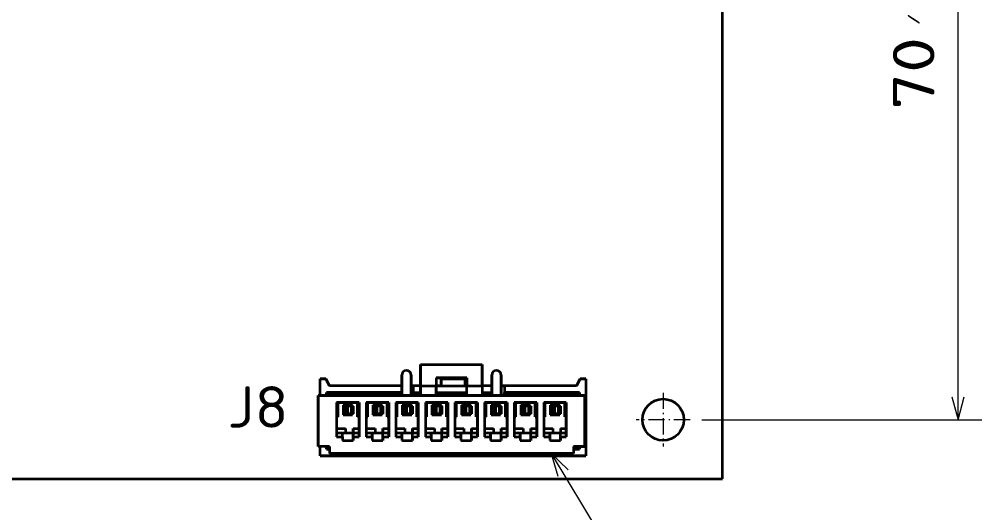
# Model space of a CAD drawing. Extents: x 23 to 417, y 3 to 294.
# Drawn here: x 220.9 to 302.2, y 105.3 to 147 of the extents above; entities that cross this region are included whole.
import ezdxf
from ezdxf.enums import TextEntityAlignment as Align

# ---------------------------------------------------------------- set-up
doc = ezdxf.new("R2010")
doc.units = 0
doc.linetypes.add('DASHDOT', pattern=[18.5, 12, -3, 0.5, -3])
doc.layers.get('0').update_dxf_attribs({"lineweight": 13})
doc.styles.get("Standard").update_dxf_attribs({"font": 'isocp.shx'})
doc.dimstyles.get("Standard").update_dxf_attribs({"dimtxt": 2.5, "dimasz": 2.5, "dimexe": 1.25, "dimexo": 0.625, "dimtad": 1, "dimtxsty": 'Standard', "dimcen": 2.5, "dimadec": 0, "dimazin": 0, "dimtfac": 1, "dimtmove": 0, "dimatfit": 0, "dimfxl": 0, "dimarcsym": 0})

# ---------------------------------------------------------------- blocks, each defined once
blk = doc.blocks.new('*D76')
at = {"color": 7, "lineweight": 13, "transparency": 16777216}
for p, q in [((278.52, 183.2), (302.153, 183.2)), ((300.153, 113.2), (300.153, 183.2)), ((278.52, 113.2), (302.153, 113.2))]:
    blk.add_line(p, q, dxfattribs=at)
for points in [[(300.67, 181.268), (300.153, 183.2), (299.635, 181.268)], [(299.635, 115.132), (300.153, 113.2), (300.67, 115.132)]]:
    blk.add_lwpolyline(points, dxfattribs=at)
for s, height, width, p, p2 in [(']', 3.5, 1.552525, (298.153, 158.018), (298.153, 159.376)), ('70', 3.5, 1.402228, (298.153, 150.879), (298.153, 157.018)), ('[', 3.5, 1.552525, (298.153, 148.521), (298.153, 149.879)), ('/', 1, 1.818182, (296.903, 146.521), (296.903, 147.521)), ('70', 3.5, 1.402228, (298.153, 139.382), (298.153, 145.521))]:
    blk.add_text(s, height=height, rotation=90, dxfattribs=dict(at, width=width)).set_placement(p, p2, align=Align.FIT)
blk = doc.blocks.new('BLOCK76')
at = {"color": 7, "linetype": 'DASHDOT', "lineweight": 13, "ltscale": 0.11375}
for p, q in [((77.5, 7.128), (77.5, 2.578)), ((79.775, 4.853), (75.225, 4.853))]:
    blk.add_line(p, q, dxfattribs=at)
blk = doc.blocks.new('BLOCK83')
at = {"color": 7, "lineweight": 13}
blk.add_line((68.041, 2.003), (81.558, -20.46), dxfattribs=at)
blk.add_lwpolyline([(69.48, 0.615), (68.041, 2.003), (68.593, 0.081)], dxfattribs=at)
blk.add_circle((83.216, -23.216), 3.216, dxfattribs=at)
blk.add_text('4', height=3.5, dxfattribs=at).set_placement((81.856, -24.966), (84.576, -24.966), align=Align.FIT)
blk = doc.blocks.new('BLOCK86')
at = {"color": 7, "lineweight": 35}
for p, q in [((82.5, -0.147), (82.5, 79.853)), ((48.52, 1.803), (70.98, 1.803)), ((70.98, 1.803), (48.52, 1.803)), ((69.92, 2.003), (49.32, 2.003)), ((49.32, 2.003), (69.92, 2.003)), ((-57.5, -0.147), (82.5, -0.147))]:
    blk.add_line(p, q, dxfattribs=at)
at = {"color": 7, "lineweight": 35, "ltscale": 0.00025}
for p, q in [((55.815, 9.003), (55.825, 9.003)), ((55.825, 9.003), (55.815, 9.003)), ((63.425, 9.003), (63.415, 9.003)), ((63.425, 9.003), (63.415, 9.003))]:
    blk.add_line(p, q, dxfattribs=at)
at = {"color": 7, "lineweight": 35, "ltscale": 0.045}
for p, q in [((57.02, 7.703), (57.02, 9.503)), ((57.02, 9.503), (57.02, 7.703)), ((62.22, 7.703), (62.22, 9.503)), ((62.22, 9.503), (62.22, 7.703))]:
    blk.add_line(p, q, dxfattribs=at)
at = {"color": 7, "lineweight": 35, "ltscale": 0.13}
blk.add_line((57.02, 9.503), (62.22, 9.503), dxfattribs=at)
blk.add_line((57.02, 9.503), (62.22, 9.503), dxfattribs=at)
at = {"color": 7, "lineweight": 35, "ltscale": 0.035}
blk.add_line((48.52, 6.903), (48.52, 8.303), dxfattribs=at)
blk.add_line((48.52, 6.903), (48.52, 8.303), dxfattribs=at)
at = {"color": 7, "lineweight": 35, "ltscale": 0.0125}
for p, q in [((48.52, 8.303), (49.02, 8.303)), ((49.02, 8.303), (48.52, 8.303)), ((70.48, 8.303), (70.98, 8.303)), ((70.98, 8.303), (70.48, 8.303)), ((51.32, 4.103), (51.82, 4.103)), ((51.32, 4.103), (51.82, 4.103)), ((53.82, 4.103), (54.32, 4.103)), ((53.82, 4.103), (54.32, 4.103)), ((56.32, 4.103), (56.82, 4.103)), ((56.32, 4.103), (56.82, 4.103)), ((58.82, 4.103), (59.32, 4.103)), ((58.82, 4.103), (59.32, 4.103)), ((61.32, 4.103), (61.82, 4.103)), ((61.32, 4.103), (61.82, 4.103)), ((63.82, 4.103), (64.32, 4.103)), ((63.82, 4.103), (64.32, 4.103)), ((66.32, 4.103), (66.82, 4.103)), ((66.32, 4.103), (66.82, 4.103)), ((68.82, 4.103), (69.32, 4.103)), ((68.82, 4.103), (69.32, 4.103)), ((49.92, 3.753), (50.42, 3.753)), ((49.92, 3.753), (50.42, 3.753)), ((49.92, 3.403), (50.42, 3.403)), ((49.92, 3.403), (50.42, 3.403)), ((51.32, 3.753), (51.82, 3.753)), ((51.32, 3.753), (51.82, 3.753)), ((51.32, 3.403), (51.82, 3.403)), ((51.32, 3.403), (51.82, 3.403)), ((52.42, 3.753), (52.92, 3.753)), ((52.42, 3.753), (52.92, 3.753)), ((52.42, 3.403), (52.92, 3.403)), ((52.42, 3.403), (52.92, 3.403)), ((53.82, 3.753), (54.32, 3.753)), ((53.82, 3.753), (54.32, 3.753)), ((53.82, 3.403), (54.32, 3.403)), ((53.82, 3.403), (54.32, 3.403)), ((54.92, 3.753), (55.42, 3.753)), ((54.92, 3.753), (55.42, 3.753)), ((54.92, 3.403), (55.42, 3.403)), ((54.92, 3.403), (55.42, 3.403)), ((56.32, 3.753), (56.82, 3.753)), ((56.32, 3.753), (56.82, 3.753)), ((56.32, 3.403), (56.82, 3.403)), ((56.32, 3.403), (56.82, 3.403)), ((57.42, 3.753), (57.92, 3.753)), ((57.42, 3.753), (57.92, 3.753)), ((57.42, 3.403), (57.92, 3.403)), ((57.42, 3.403), (57.92, 3.403)), ((58.82, 3.753), (59.32, 3.753)), ((58.82, 3.753), (59.32, 3.753)), ((58.82, 3.403), (59.32, 3.403)), ((58.82, 3.403), (59.32, 3.403)), ((59.92, 3.753), (60.42, 3.753)), ((59.92, 3.753), (60.42, 3.753)), ((59.92, 3.403), (60.42, 3.403)), ((59.92, 3.403), (60.42, 3.403)), ((61.32, 3.753), (61.82, 3.753)), ((61.32, 3.753), (61.82, 3.753)), ((61.32, 3.403), (61.82, 3.403)), ((61.32, 3.403), (61.82, 3.403)), ((62.42, 3.753), (62.92, 3.753)), ((62.42, 3.753), (62.92, 3.753)), ((62.42, 3.403), (62.92, 3.403)), ((62.42, 3.403), (62.92, 3.403)), ((63.82, 3.753), (64.32, 3.753)), ((63.82, 3.753), (64.32, 3.753)), ((63.82, 3.403), (64.32, 3.403)), ((63.82, 3.403), (64.32, 3.403)), ((64.92, 3.753), (65.42, 3.753)), ((64.92, 3.753), (65.42, 3.753)), ((64.92, 3.403), (65.42, 3.403)), ((64.92, 3.403), (65.42, 3.403)), ((66.32, 3.753), (66.82, 3.753)), ((66.32, 3.753), (66.82, 3.753)), ((66.32, 3.403), (66.82, 3.403)), ((66.32, 3.403), (66.82, 3.403)), ((67.42, 3.753), (67.92, 3.753)), ((67.42, 3.753), (67.92, 3.753)), ((67.42, 3.403), (67.92, 3.403)), ((67.42, 3.403), (67.92, 3.403)), ((68.82, 3.753), (69.32, 3.753)), ((68.82, 3.753), (69.32, 3.753)), ((68.82, 3.403), (69.32, 3.403)), ((68.82, 3.403), (69.32, 3.403))]:
    blk.add_line(p, q, dxfattribs=at)
at = {"color": 7, "lineweight": 35, "ltscale": 0.016771}
for p, q in [((49.02, 8.303), (49.32, 7.703)), ((49.32, 7.703), (49.02, 8.303)), ((70.18, 7.703), (70.48, 8.303)), ((70.48, 8.303), (70.18, 7.703))]:
    blk.add_line(p, q, dxfattribs=at)
at = {"color": 7, "lineweight": 35, "ltscale": 0.042625}
for p, q in [((55.42, 6.903), (55.42, 8.608)), ((55.42, 8.608), (55.42, 6.903)), ((56.22, 8.608), (56.22, 6.903)), ((56.22, 6.903), (56.22, 8.608)), ((63.02, 6.903), (63.02, 8.608)), ((63.02, 8.608), (63.02, 6.903)), ((63.82, 8.608), (63.82, 6.903)), ((63.82, 6.903), (63.82, 8.608))]:
    blk.add_line(p, q, dxfattribs=at)
at = {"color": 7, "lineweight": 35, "ltscale": 0.0175}
for p, q in [((58.32, 8.403), (58.32, 7.703)), ((58.32, 8.403), (58.32, 7.703)), ((60.92, 8.403), (60.92, 7.703)), ((60.92, 8.403), (60.92, 7.703))]:
    blk.add_line(p, q, dxfattribs=at)
at = {"color": 7, "lineweight": 35, "ltscale": 0.065}
for p, q in [((60.92, 8.403), (58.32, 8.403)), ((58.32, 8.403), (60.92, 8.403)), ((58.32, 7.153), (60.92, 7.153)), ((58.32, 7.153), (60.92, 7.153)), ((58.32, 6.903), (60.92, 6.903)), ((58.32, 6.903), (60.92, 6.903))]:
    blk.add_line(p, q, dxfattribs=at)
at = {"color": 7, "lineweight": 35, "ltscale": 0.015}
for p, q in [((58.75, 7.703), (58.75, 8.303)), ((58.75, 8.303), (58.75, 7.703)), ((60.75, 8.303), (60.75, 7.703)), ((60.75, 8.303), (60.75, 7.703)), ((49.32, 2.603), (49.32, 2.003)), ((49.32, 2.603), (49.32, 2.003)), ((69.92, 2.603), (69.92, 2.003)), ((69.92, 2.603), (69.92, 2.003))]:
    blk.add_line(p, q, dxfattribs=at)
at = {"color": 7, "lineweight": 35, "ltscale": 0.05}
for p, q in [((58.75, 8.303), (60.75, 8.303)), ((58.75, 8.303), (60.75, 8.303)), ((58.75, 7.703), (60.75, 7.703)), ((58.75, 7.703), (60.75, 7.703))]:
    blk.add_line(p, q, dxfattribs=at)
at = {"color": 7, "lineweight": 35, "ltscale": 0.1625}
blk.add_line((70.98, 8.303), (70.98, 1.803), dxfattribs=at)
blk.add_line((70.98, 8.303), (70.98, 1.803), dxfattribs=at)
at = {"color": 7, "lineweight": 35, "ltscale": 0.152}
for p, q in [((55.4, 7.703), (49.32, 7.703)), ((55.4, 7.703), (49.32, 7.703)), ((70.18, 7.703), (64.1, 7.703)), ((70.18, 7.703), (64.1, 7.703)), ((49.32, 6.903), (55.4, 6.903)), ((49.32, 6.903), (55.4, 6.903)), ((64.1, 6.903), (70.18, 6.903)), ((64.1, 6.903), (70.18, 6.903))]:
    blk.add_line(p, q, dxfattribs=at)
at = {"color": 7, "lineweight": 35, "ltscale": 0.01375}
for p, q in [((55.4, 7.703), (55.4, 7.153)), ((55.4, 7.703), (55.4, 7.153)), ((56.4, 7.703), (56.4, 7.153)), ((56.4, 7.703), (56.4, 7.153)), ((64.1, 7.703), (64.1, 7.153)), ((64.1, 7.703), (64.1, 7.153))]:
    blk.add_line(p, q, dxfattribs=at)
at = {"color": 7, "lineweight": 35, "ltscale": 0.000498035}
blk.add_line((55.42, 7.703), (55.4, 7.703), dxfattribs=at)
at = {"color": 7, "lineweight": 35, "ltscale": 0.000501674}
blk.add_line((55.4, 7.703), (55.42, 7.703), dxfattribs=at)
at = {"color": 7, "lineweight": 35, "ltscale": 0.0045}
for p, q in [((56.4, 7.703), (56.22, 7.703)), ((56.22, 6.903), (56.4, 6.903))]:
    blk.add_line(p, q, dxfattribs=at)
at = {"color": 7, "lineweight": 35, "ltscale": 0.004501}
blk.add_line((56.22, 7.703), (56.4, 7.703), dxfattribs=at)
at = {"color": 7, "lineweight": 35, "ltscale": 0.0155}
for p, q in [((57.02, 7.703), (56.4, 7.703)), ((57.02, 7.703), (56.4, 7.703)), ((56.4, 7.153), (57.02, 7.153)), ((56.4, 7.153), (57.02, 7.153)), ((56.4, 6.903), (57.02, 6.903)), ((56.4, 6.903), (57.02, 6.903))]:
    blk.add_line(p, q, dxfattribs=at)
at = {"color": 7, "lineweight": 35, "ltscale": 0.02}
for p, q in [((57.02, 6.903), (57.02, 7.703)), ((57.02, 7.703), (57.02, 6.903)), ((58.32, 7.703), (58.32, 6.903)), ((58.32, 6.903), (58.32, 7.703)), ((60.92, 6.903), (60.92, 7.703)), ((60.92, 6.903), (60.92, 7.703)), ((63.02, 7.703), (62.22, 7.703)), ((63.02, 7.703), (62.22, 7.703)), ((62.22, 7.703), (62.22, 6.903)), ((62.22, 7.703), (62.22, 6.903)), ((55.42, 6.903), (56.22, 6.903)), ((56.22, 6.903), (55.42, 6.903)), ((62.22, 7.153), (63.02, 7.153)), ((62.22, 7.153), (63.02, 7.153)), ((62.22, 6.903), (63.02, 6.903)), ((62.22, 6.903), (63.02, 6.903)), ((63.02, 6.903), (63.82, 6.903)), ((63.82, 6.903), (63.02, 6.903)), ((51.27, 6.073), (50.47, 6.073)), ((50.47, 6.073), (50.47, 5.273)), ((51.27, 6.073), (50.47, 6.073)), ((50.47, 6.073), (50.47, 5.273)), ((53.77, 6.073), (52.97, 6.073)), ((52.97, 6.073), (52.97, 5.273)), ((53.77, 6.073), (52.97, 6.073)), ((52.97, 6.073), (52.97, 5.273)), ((56.27, 6.073), (55.47, 6.073)), ((55.47, 6.073), (55.47, 5.273)), ((56.27, 6.073), (55.47, 6.073)), ((55.47, 6.073), (55.47, 5.273)), ((58.77, 6.073), (57.97, 6.073)), ((57.97, 6.073), (57.97, 5.273)), ((58.77, 6.073), (57.97, 6.073)), ((57.97, 6.073), (57.97, 5.273)), ((61.27, 6.073), (60.47, 6.073)), ((60.47, 6.073), (60.47, 5.273)), ((61.27, 6.073), (60.47, 6.073)), ((60.47, 6.073), (60.47, 5.273)), ((63.77, 6.073), (62.97, 6.073)), ((62.97, 6.073), (62.97, 5.273)), ((63.77, 6.073), (62.97, 6.073)), ((62.97, 6.073), (62.97, 5.273)), ((66.27, 6.073), (65.47, 6.073)), ((65.47, 6.073), (65.47, 5.273)), ((66.27, 6.073), (65.47, 6.073)), ((65.47, 6.073), (65.47, 5.273)), ((68.77, 6.073), (67.97, 6.073)), ((67.97, 6.073), (67.97, 5.273)), ((68.77, 6.073), (67.97, 6.073)), ((67.97, 6.073), (67.97, 5.273)), ((50.47, 5.273), (51.27, 5.273)), ((50.47, 5.273), (51.27, 5.273)), ((52.97, 5.273), (53.77, 5.273)), ((52.97, 5.273), (53.77, 5.273)), ((55.47, 5.273), (56.27, 5.273)), ((55.47, 5.273), (56.27, 5.273)), ((57.97, 5.273), (58.77, 5.273)), ((57.97, 5.273), (58.77, 5.273)), ((60.47, 5.273), (61.27, 5.273)), ((60.47, 5.273), (61.27, 5.273)), ((62.97, 5.273), (63.77, 5.273)), ((62.97, 5.273), (63.77, 5.273)), ((65.47, 5.273), (66.27, 5.273)), ((65.47, 5.273), (66.27, 5.273)), ((67.97, 5.273), (68.77, 5.273)), ((67.97, 5.273), (68.77, 5.273)), ((48.52, 1.803), (48.52, 2.603)), ((48.52, 1.803), (48.52, 2.603))]:
    blk.add_line(p, q, dxfattribs=at)
at = {"color": 7, "lineweight": 35, "ltscale": 0.0325}
for p, q in [((57.02, 7.703), (58.32, 7.703)), ((57.02, 7.703), (58.32, 7.703)), ((60.92, 7.703), (62.22, 7.703)), ((60.92, 7.703), (62.22, 7.703))]:
    blk.add_line(p, q, dxfattribs=at)
at = {"color": 7, "lineweight": 35, "ltscale": 0.01075}
for p, q in [((58.75, 7.703), (58.32, 7.703)), ((58.75, 7.703), (58.32, 7.703)), ((58.32, 7.703), (58.75, 7.703)), ((58.32, 7.703), (58.75, 7.703))]:
    blk.add_line(p, q, dxfattribs=at)
at = {"color": 7, "lineweight": 35, "ltscale": 0.00425}
for p, q in [((60.92, 7.703), (60.75, 7.703)), ((60.92, 7.703), (60.75, 7.703)), ((60.75, 7.703), (60.92, 7.703)), ((60.75, 7.703), (60.92, 7.703))]:
    blk.add_line(p, q, dxfattribs=at)
at = {"color": 7, "lineweight": 35, "ltscale": 0.006994}
for p, q in [((64.1, 7.703), (63.82, 7.703)), ((63.82, 6.903), (64.1, 6.903)), ((63.82, 6.903), (64.1, 6.903))]:
    blk.add_line(p, q, dxfattribs=at)
at = {"color": 7, "lineweight": 35, "ltscale": 0.007}
blk.add_line((63.82, 7.703), (64.1, 7.703), dxfattribs=at)
at = {"color": 7, "lineweight": 35, "ltscale": 0.17625}
for p, q in [((48.37, 6.903), (55.42, 6.903)), ((55.42, 6.903), (48.37, 6.903)), ((63.82, 6.903), (70.87, 6.903)), ((70.87, 6.903), (63.82, 6.903))]:
    blk.add_line(p, q, dxfattribs=at)
at = {"color": 7, "lineweight": 35, "ltscale": 0.1075}
for p, q in [((48.37, 2.603), (48.37, 6.903)), ((48.37, 6.903), (48.37, 2.603)), ((70.87, 6.903), (70.87, 2.603)), ((70.87, 6.903), (70.87, 2.603))]:
    blk.add_line(p, q, dxfattribs=at)
at = {"color": 7, "lineweight": 35, "ltscale": 0.00625}
for p, q in [((49.07, 7.153), (49.07, 6.903)), ((49.07, 6.903), (49.07, 7.153)), ((55.4, 6.903), (55.4, 7.153)), ((55.4, 6.903), (55.4, 7.153)), ((56.4, 7.153), (56.4, 6.903)), ((56.4, 6.903), (56.4, 7.153)), ((64.1, 6.903), (64.1, 7.153)), ((64.1, 6.903), (64.1, 7.153)), ((70.43, 6.903), (70.43, 7.153)), ((70.43, 7.153), (70.43, 6.903)), ((49.07, 2.603), (49.07, 2.353)), ((49.07, 2.353), (49.07, 2.603)), ((70.43, 2.353), (70.43, 2.603)), ((70.43, 2.603), (70.43, 2.353)), ((49.07, 2.353), (49.32, 2.353)), ((49.32, 2.353), (49.07, 2.353))]:
    blk.add_line(p, q, dxfattribs=at)
at = {"color": 7, "lineweight": 35, "ltscale": 0.15825}
for p, q in [((55.4, 7.153), (49.07, 7.153)), ((49.07, 7.153), (55.4, 7.153)), ((70.43, 7.153), (64.1, 7.153)), ((64.1, 7.153), (70.43, 7.153))]:
    blk.add_line(p, q, dxfattribs=at)
at = {"color": 7, "lineweight": 35, "ltscale": 0.008839}
for p, q in [((49.32, 6.903), (49.07, 7.153)), ((49.32, 6.903), (49.07, 7.153)), ((70.18, 6.903), (70.43, 7.153)), ((70.18, 6.903), (70.43, 7.153)), ((49.32, 2.603), (49.07, 2.353)), ((49.32, 2.603), (49.07, 2.353)), ((70.18, 2.603), (70.43, 2.353)), ((70.18, 2.603), (70.43, 2.353))]:
    blk.add_line(p, q, dxfattribs=at)
at = {"color": 7, "lineweight": 35, "ltscale": 0.000501566}
blk.add_line((55.4, 6.903), (55.42, 6.903), dxfattribs=at)
blk.add_line((55.4, 6.903), (55.42, 6.903), dxfattribs=at)
at = {"color": 7, "lineweight": 35, "ltscale": 0.004497}
blk.add_line((56.22, 6.903), (56.4, 6.903), dxfattribs=at)
at = {"color": 7, "lineweight": 35, "ltscale": 0.17}
for p, q in [((56.22, 6.903), (63.02, 6.903)), ((63.02, 6.903), (56.22, 6.903))]:
    blk.add_line(p, q, dxfattribs=at)
at = {"color": 7, "lineweight": 35, "ltscale": 0.0725}
for p, q in [((49.92, 6.303), (49.92, 3.403)), ((49.92, 6.303), (49.92, 3.403)), ((51.82, 3.403), (51.82, 6.303)), ((51.82, 6.303), (51.82, 3.403)), ((52.42, 6.303), (52.42, 3.403)), ((52.42, 6.303), (52.42, 3.403)), ((54.32, 3.403), (54.32, 6.303)), ((54.32, 6.303), (54.32, 3.403)), ((54.92, 6.303), (54.92, 3.403)), ((54.92, 6.303), (54.92, 3.403)), ((56.82, 3.403), (56.82, 6.303)), ((56.82, 6.303), (56.82, 3.403)), ((57.42, 6.303), (57.42, 3.403)), ((57.42, 6.303), (57.42, 3.403)), ((59.32, 3.403), (59.32, 6.303)), ((59.32, 6.303), (59.32, 3.403)), ((59.92, 6.303), (59.92, 3.403)), ((59.92, 6.303), (59.92, 3.403)), ((61.82, 3.403), (61.82, 6.303)), ((61.82, 6.303), (61.82, 3.403)), ((62.42, 6.303), (62.42, 3.403)), ((62.42, 6.303), (62.42, 3.403)), ((64.32, 3.403), (64.32, 6.303)), ((64.32, 6.303), (64.32, 3.403)), ((64.92, 6.303), (64.92, 3.403)), ((64.92, 6.303), (64.92, 3.403)), ((66.82, 3.403), (66.82, 6.303)), ((66.82, 6.303), (66.82, 3.403)), ((67.42, 6.303), (67.42, 3.403)), ((67.42, 6.303), (67.42, 3.403)), ((69.32, 3.403), (69.32, 6.303)), ((69.32, 6.303), (69.32, 3.403))]:
    blk.add_line(p, q, dxfattribs=at)
at = {"color": 7, "lineweight": 35, "ltscale": 0.0475}
for p, q in [((51.82, 6.303), (49.92, 6.303)), ((49.92, 6.303), (51.82, 6.303)), ((54.32, 6.303), (52.42, 6.303)), ((52.42, 6.303), (54.32, 6.303)), ((56.82, 6.303), (54.92, 6.303)), ((54.92, 6.303), (56.82, 6.303)), ((59.32, 6.303), (57.42, 6.303)), ((57.42, 6.303), (59.32, 6.303)), ((61.82, 6.303), (59.92, 6.303)), ((59.92, 6.303), (61.82, 6.303)), ((64.32, 6.303), (62.42, 6.303)), ((62.42, 6.303), (64.32, 6.303)), ((66.82, 6.303), (64.92, 6.303)), ((64.92, 6.303), (66.82, 6.303)), ((69.32, 6.303), (67.42, 6.303)), ((67.42, 6.303), (69.32, 6.303))]:
    blk.add_line(p, q, dxfattribs=at)
at = {"color": 7, "lineweight": 35, "ltscale": 0.03}
for p, q in [((50.045, 5.103), (50.045, 6.303)), ((50.045, 5.103), (50.045, 6.303)), ((51.695, 5.103), (51.695, 6.303)), ((51.695, 5.103), (51.695, 6.303)), ((52.545, 5.103), (52.545, 6.303)), ((52.545, 5.103), (52.545, 6.303)), ((54.195, 5.103), (54.195, 6.303)), ((54.195, 5.103), (54.195, 6.303)), ((55.045, 5.103), (55.045, 6.303)), ((55.045, 5.103), (55.045, 6.303)), ((56.695, 5.103), (56.695, 6.303)), ((56.695, 5.103), (56.695, 6.303)), ((57.545, 5.103), (57.545, 6.303)), ((57.545, 5.103), (57.545, 6.303)), ((59.195, 5.103), (59.195, 6.303)), ((59.195, 5.103), (59.195, 6.303)), ((60.045, 5.103), (60.045, 6.303)), ((60.045, 5.103), (60.045, 6.303)), ((61.695, 5.103), (61.695, 6.303)), ((61.695, 5.103), (61.695, 6.303)), ((62.545, 5.103), (62.545, 6.303)), ((62.545, 5.103), (62.545, 6.303)), ((64.195, 5.103), (64.195, 6.303)), ((64.195, 5.103), (64.195, 6.303)), ((65.045, 5.103), (65.045, 6.303)), ((65.045, 5.103), (65.045, 6.303)), ((66.695, 5.103), (66.695, 6.303)), ((66.695, 5.103), (66.695, 6.303)), ((67.545, 5.103), (67.545, 6.303)), ((67.545, 5.103), (67.545, 6.303)), ((69.195, 5.103), (69.195, 6.303)), ((69.195, 5.103), (69.195, 6.303))]:
    blk.add_line(p, q, dxfattribs=at)
at = {"color": 7, "lineweight": 35, "ltscale": 0.016}
for p, q in [((50.68, 5.983), (50.68, 5.343)), ((50.68, 5.983), (50.68, 5.343)), ((50.83, 5.343), (50.83, 5.983)), ((50.83, 5.983), (50.83, 5.343)), ((51.17, 5.343), (51.17, 5.983)), ((51.17, 5.983), (51.17, 5.343)), ((51.32, 5.343), (51.32, 5.983)), ((51.32, 5.983), (51.32, 5.343)), ((53.18, 5.343), (53.18, 5.983)), ((53.18, 5.983), (53.18, 5.343)), ((53.33, 5.343), (53.33, 5.983)), ((53.33, 5.983), (53.33, 5.343)), ((53.67, 5.343), (53.67, 5.983)), ((53.67, 5.983), (53.67, 5.343)), ((53.82, 5.343), (53.82, 5.983)), ((53.82, 5.983), (53.82, 5.343)), ((55.68, 5.983), (55.68, 5.343)), ((55.68, 5.983), (55.68, 5.343)), ((55.83, 5.343), (55.83, 5.983)), ((55.83, 5.983), (55.83, 5.343)), ((56.17, 5.343), (56.17, 5.983)), ((56.17, 5.983), (56.17, 5.343)), ((56.32, 5.343), (56.32, 5.983)), ((56.32, 5.983), (56.32, 5.343)), ((58.18, 5.983), (58.18, 5.343)), ((58.18, 5.983), (58.18, 5.343)), ((58.33, 5.343), (58.33, 5.983)), ((58.33, 5.983), (58.33, 5.343)), ((58.67, 5.343), (58.67, 5.983)), ((58.67, 5.983), (58.67, 5.343)), ((58.82, 5.343), (58.82, 5.983)), ((58.82, 5.983), (58.82, 5.343)), ((60.68, 5.983), (60.68, 5.343)), ((60.68, 5.983), (60.68, 5.343)), ((60.83, 5.343), (60.83, 5.983)), ((60.83, 5.983), (60.83, 5.343)), ((61.17, 5.343), (61.17, 5.983)), ((61.17, 5.983), (61.17, 5.343)), ((61.32, 5.343), (61.32, 5.983)), ((61.32, 5.983), (61.32, 5.343)), ((63.18, 5.983), (63.18, 5.343)), ((63.18, 5.983), (63.18, 5.343)), ((63.33, 5.343), (63.33, 5.983)), ((63.33, 5.983), (63.33, 5.343)), ((63.67, 5.343), (63.67, 5.983)), ((63.67, 5.983), (63.67, 5.343)), ((63.82, 5.343), (63.82, 5.983)), ((63.82, 5.983), (63.82, 5.343)), ((65.68, 5.983), (65.68, 5.343)), ((65.68, 5.983), (65.68, 5.343)), ((65.83, 5.343), (65.83, 5.983)), ((65.83, 5.983), (65.83, 5.343)), ((66.17, 5.343), (66.17, 5.983)), ((66.17, 5.983), (66.17, 5.343)), ((66.32, 5.343), (66.32, 5.983)), ((66.32, 5.983), (66.32, 5.343)), ((68.18, 5.983), (68.18, 5.343)), ((68.18, 5.983), (68.18, 5.343)), ((68.33, 5.343), (68.33, 5.983)), ((68.33, 5.983), (68.33, 5.343)), ((68.67, 5.343), (68.67, 5.983)), ((68.67, 5.983), (68.67, 5.343)), ((68.82, 5.343), (68.82, 5.983)), ((68.82, 5.983), (68.82, 5.343))]:
    blk.add_line(p, q, dxfattribs=at)
at = {"color": 7, "lineweight": 35, "ltscale": 0.00375}
for p, q in [((50.83, 5.983), (50.68, 5.983)), ((50.83, 5.983), (50.68, 5.983)), ((51.32, 5.983), (51.17, 5.983)), ((51.32, 5.983), (51.17, 5.983)), ((53.33, 5.983), (53.18, 5.983)), ((53.33, 5.983), (53.18, 5.983)), ((53.82, 5.983), (53.67, 5.983)), ((53.82, 5.983), (53.67, 5.983)), ((55.83, 5.983), (55.68, 5.983)), ((55.83, 5.983), (55.68, 5.983)), ((56.32, 5.983), (56.17, 5.983)), ((56.32, 5.983), (56.17, 5.983)), ((58.33, 5.983), (58.18, 5.983)), ((58.33, 5.983), (58.18, 5.983)), ((58.82, 5.983), (58.67, 5.983)), ((58.82, 5.983), (58.67, 5.983)), ((60.83, 5.983), (60.68, 5.983)), ((60.83, 5.983), (60.68, 5.983)), ((61.32, 5.983), (61.17, 5.983)), ((61.32, 5.983), (61.17, 5.983)), ((63.33, 5.983), (63.18, 5.983)), ((63.33, 5.983), (63.18, 5.983)), ((63.82, 5.983), (63.67, 5.983)), ((63.82, 5.983), (63.67, 5.983)), ((65.83, 5.983), (65.68, 5.983)), ((65.83, 5.983), (65.68, 5.983)), ((66.32, 5.983), (66.17, 5.983)), ((66.32, 5.983), (66.17, 5.983)), ((68.33, 5.983), (68.18, 5.983)), ((68.33, 5.983), (68.18, 5.983)), ((68.82, 5.983), (68.67, 5.983)), ((68.82, 5.983), (68.67, 5.983)), ((50.83, 5.343), (50.68, 5.343)), ((50.83, 5.343), (50.68, 5.343)), ((51.32, 5.343), (51.17, 5.343)), ((51.32, 5.343), (51.17, 5.343)), ((53.33, 5.343), (53.18, 5.343)), ((53.33, 5.343), (53.18, 5.343)), ((53.82, 5.343), (53.67, 5.343)), ((53.82, 5.343), (53.67, 5.343)), ((55.83, 5.343), (55.68, 5.343)), ((55.83, 5.343), (55.68, 5.343)), ((56.32, 5.343), (56.17, 5.343)), ((56.32, 5.343), (56.17, 5.343)), ((58.33, 5.343), (58.18, 5.343)), ((58.33, 5.343), (58.18, 5.343)), ((58.82, 5.343), (58.67, 5.343)), ((58.82, 5.343), (58.67, 5.343)), ((60.83, 5.343), (60.68, 5.343)), ((60.83, 5.343), (60.68, 5.343)), ((61.32, 5.343), (61.17, 5.343)), ((61.32, 5.343), (61.17, 5.343)), ((63.33, 5.343), (63.18, 5.343)), ((63.33, 5.343), (63.18, 5.343)), ((63.82, 5.343), (63.67, 5.343)), ((63.82, 5.343), (63.67, 5.343)), ((65.83, 5.343), (65.68, 5.343)), ((65.83, 5.343), (65.68, 5.343)), ((66.32, 5.343), (66.17, 5.343)), ((66.32, 5.343), (66.17, 5.343)), ((68.33, 5.343), (68.18, 5.343)), ((68.33, 5.343), (68.18, 5.343)), ((68.82, 5.343), (68.67, 5.343)), ((68.82, 5.343), (68.67, 5.343))]:
    blk.add_line(p, q, dxfattribs=at)
at = {"color": 7, "lineweight": 35, "ltscale": 0.0085}
for p, q in [((51.17, 5.983), (50.83, 5.983)), ((51.17, 5.983), (50.83, 5.983)), ((53.67, 5.983), (53.33, 5.983)), ((53.67, 5.983), (53.33, 5.983)), ((56.17, 5.983), (55.83, 5.983)), ((56.17, 5.983), (55.83, 5.983)), ((58.67, 5.983), (58.33, 5.983)), ((58.67, 5.983), (58.33, 5.983)), ((61.17, 5.983), (60.83, 5.983)), ((61.17, 5.983), (60.83, 5.983)), ((63.67, 5.983), (63.33, 5.983)), ((63.67, 5.983), (63.33, 5.983)), ((66.17, 5.983), (65.83, 5.983)), ((66.17, 5.983), (65.83, 5.983)), ((68.67, 5.983), (68.33, 5.983)), ((68.67, 5.983), (68.33, 5.983)), ((51.17, 5.343), (50.83, 5.343)), ((51.17, 5.343), (50.83, 5.343)), ((53.67, 5.343), (53.33, 5.343)), ((53.67, 5.343), (53.33, 5.343)), ((56.17, 5.343), (55.83, 5.343)), ((56.17, 5.343), (55.83, 5.343)), ((58.67, 5.343), (58.33, 5.343)), ((58.67, 5.343), (58.33, 5.343)), ((61.17, 5.343), (60.83, 5.343)), ((61.17, 5.343), (60.83, 5.343)), ((63.67, 5.343), (63.33, 5.343)), ((63.67, 5.343), (63.33, 5.343)), ((66.17, 5.343), (65.83, 5.343)), ((66.17, 5.343), (65.83, 5.343)), ((68.67, 5.343), (68.33, 5.343)), ((68.67, 5.343), (68.33, 5.343))]:
    blk.add_line(p, q, dxfattribs=at)
at = {"color": 7, "lineweight": 35, "ltscale": 0.00225}
for p, q in [((51.27, 5.983), (51.27, 6.073)), ((51.27, 5.983), (51.27, 6.073)), ((53.77, 5.983), (53.77, 6.073)), ((53.77, 5.983), (53.77, 6.073)), ((56.27, 5.983), (56.27, 6.073)), ((56.27, 5.983), (56.27, 6.073)), ((58.77, 5.983), (58.77, 6.073)), ((58.77, 5.983), (58.77, 6.073)), ((61.27, 5.983), (61.27, 6.073)), ((61.27, 5.983), (61.27, 6.073)), ((63.77, 5.983), (63.77, 6.073)), ((63.77, 5.983), (63.77, 6.073)), ((66.27, 5.983), (66.27, 6.073)), ((66.27, 5.983), (66.27, 6.073)), ((68.77, 5.983), (68.77, 6.073)), ((68.77, 5.983), (68.77, 6.073))]:
    blk.add_line(p, q, dxfattribs=at)
at = {"color": 7, "lineweight": 35, "ltscale": 0.003125}
for p, q in [((50.045, 5.103), (49.92, 5.103)), ((50.045, 5.103), (49.92, 5.103)), ((51.82, 5.103), (51.695, 5.103)), ((51.82, 5.103), (51.695, 5.103)), ((52.42, 5.103), (52.545, 5.103)), ((52.42, 5.103), (52.545, 5.103)), ((54.195, 5.103), (54.32, 5.103)), ((54.195, 5.103), (54.32, 5.103)), ((54.92, 5.103), (55.045, 5.103)), ((54.92, 5.103), (55.045, 5.103)), ((56.695, 5.103), (56.82, 5.103)), ((56.695, 5.103), (56.82, 5.103)), ((57.42, 5.103), (57.545, 5.103)), ((57.42, 5.103), (57.545, 5.103)), ((59.195, 5.103), (59.32, 5.103)), ((59.195, 5.103), (59.32, 5.103)), ((59.92, 5.103), (60.045, 5.103)), ((59.92, 5.103), (60.045, 5.103)), ((61.695, 5.103), (61.82, 5.103)), ((61.695, 5.103), (61.82, 5.103)), ((62.42, 5.103), (62.545, 5.103)), ((62.42, 5.103), (62.545, 5.103)), ((64.195, 5.103), (64.32, 5.103)), ((64.195, 5.103), (64.32, 5.103)), ((64.92, 5.103), (65.045, 5.103)), ((64.92, 5.103), (65.045, 5.103)), ((66.695, 5.103), (66.82, 5.103)), ((66.695, 5.103), (66.82, 5.103)), ((67.42, 5.103), (67.545, 5.103)), ((67.42, 5.103), (67.545, 5.103)), ((69.195, 5.103), (69.32, 5.103)), ((69.195, 5.103), (69.32, 5.103))]:
    blk.add_line(p, q, dxfattribs=at)
at = {"color": 7, "lineweight": 35, "ltscale": 0.00175}
for p, q in [((51.27, 5.273), (51.27, 5.343)), ((51.27, 5.273), (51.27, 5.343)), ((53.77, 5.273), (53.77, 5.343)), ((53.77, 5.273), (53.77, 5.343)), ((56.27, 5.273), (56.27, 5.343)), ((56.27, 5.273), (56.27, 5.343)), ((58.77, 5.273), (58.77, 5.343)), ((58.77, 5.273), (58.77, 5.343)), ((61.27, 5.273), (61.27, 5.343)), ((61.27, 5.273), (61.27, 5.343)), ((63.77, 5.273), (63.77, 5.343)), ((63.77, 5.273), (63.77, 5.343)), ((66.27, 5.273), (66.27, 5.343)), ((66.27, 5.273), (66.27, 5.343)), ((68.77, 5.273), (68.77, 5.343)), ((68.77, 5.273), (68.77, 5.343))]:
    blk.add_line(p, q, dxfattribs=at)
at = {"color": 7, "lineweight": 35, "ltscale": 0.019}
for p, q in [((49.92, 4.103), (50.68, 4.103)), ((49.92, 4.103), (50.68, 4.103)), ((52.42, 4.103), (53.18, 4.103)), ((52.42, 4.103), (53.18, 4.103)), ((54.92, 4.103), (55.68, 4.103)), ((54.92, 4.103), (55.68, 4.103)), ((57.42, 4.103), (58.18, 4.103)), ((57.42, 4.103), (58.18, 4.103)), ((59.92, 4.103), (60.68, 4.103)), ((59.92, 4.103), (60.68, 4.103)), ((62.42, 4.103), (63.18, 4.103)), ((62.42, 4.103), (63.18, 4.103)), ((64.92, 4.103), (65.68, 4.103)), ((64.92, 4.103), (65.68, 4.103)), ((67.42, 4.103), (68.18, 4.103)), ((67.42, 4.103), (68.18, 4.103))]:
    blk.add_line(p, q, dxfattribs=at)
at = {"color": 7, "lineweight": 35, "ltscale": 0.00875}
for p, q in [((50.68, 4.103), (50.68, 3.753)), ((50.68, 4.103), (50.68, 3.753)), ((51.32, 3.753), (51.32, 4.103)), ((51.32, 4.103), (51.32, 3.753)), ((53.18, 4.103), (53.18, 3.753)), ((53.18, 4.103), (53.18, 3.753)), ((53.82, 3.753), (53.82, 4.103)), ((53.82, 4.103), (53.82, 3.753)), ((55.68, 4.103), (55.68, 3.753)), ((55.68, 4.103), (55.68, 3.753)), ((56.32, 3.753), (56.32, 4.103)), ((56.32, 4.103), (56.32, 3.753)), ((58.18, 4.103), (58.18, 3.753)), ((58.18, 4.103), (58.18, 3.753)), ((58.82, 3.753), (58.82, 4.103)), ((58.82, 4.103), (58.82, 3.753)), ((60.68, 4.103), (60.68, 3.753)), ((60.68, 4.103), (60.68, 3.753)), ((61.32, 3.753), (61.32, 4.103)), ((61.32, 4.103), (61.32, 3.753)), ((63.18, 4.103), (63.18, 3.753)), ((63.18, 4.103), (63.18, 3.753)), ((63.82, 3.753), (63.82, 4.103)), ((63.82, 4.103), (63.82, 3.753)), ((65.68, 4.103), (65.68, 3.753)), ((65.68, 4.103), (65.68, 3.753)), ((66.32, 3.753), (66.32, 4.103)), ((66.32, 4.103), (66.32, 3.753)), ((68.18, 4.103), (68.18, 3.753)), ((68.18, 4.103), (68.18, 3.753)), ((68.82, 4.103), (68.82, 3.753)), ((68.82, 4.103), (68.82, 3.753)), ((50.42, 3.403), (50.42, 3.753)), ((50.42, 3.403), (50.42, 3.753)), ((51.32, 3.753), (51.32, 3.403)), ((51.32, 3.403), (51.32, 3.753)), ((52.92, 3.753), (52.92, 3.403)), ((52.92, 3.403), (52.92, 3.753)), ((53.82, 3.403), (53.82, 3.753)), ((53.82, 3.403), (53.82, 3.753)), ((55.42, 3.753), (55.42, 3.403)), ((55.42, 3.403), (55.42, 3.753)), ((56.32, 3.403), (56.32, 3.753)), ((56.32, 3.403), (56.32, 3.753)), ((57.92, 3.753), (57.92, 3.403)), ((57.92, 3.403), (57.92, 3.753)), ((58.82, 3.403), (58.82, 3.753)), ((58.82, 3.403), (58.82, 3.753)), ((60.42, 3.753), (60.42, 3.403)), ((60.42, 3.403), (60.42, 3.753)), ((61.32, 3.403), (61.32, 3.753)), ((61.32, 3.403), (61.32, 3.753)), ((62.92, 3.753), (62.92, 3.403)), ((62.92, 3.403), (62.92, 3.753)), ((63.82, 3.403), (63.82, 3.753)), ((63.82, 3.403), (63.82, 3.753)), ((65.42, 3.753), (65.42, 3.403)), ((65.42, 3.403), (65.42, 3.753)), ((66.32, 3.403), (66.32, 3.753)), ((66.32, 3.403), (66.32, 3.753)), ((67.92, 3.753), (67.92, 3.403)), ((67.92, 3.403), (67.92, 3.753)), ((68.82, 3.403), (68.82, 3.753)), ((68.82, 3.403), (68.82, 3.753))]:
    blk.add_line(p, q, dxfattribs=at)
at = {"color": 7, "lineweight": 35, "ltscale": 0.0225}
for p, q in [((50.42, 3.753), (51.32, 3.753)), ((50.42, 3.753), (51.32, 3.753)), ((52.92, 3.753), (53.82, 3.753)), ((52.92, 3.753), (53.82, 3.753)), ((55.42, 3.753), (56.32, 3.753)), ((55.42, 3.753), (56.32, 3.753)), ((57.92, 3.753), (58.82, 3.753)), ((57.92, 3.753), (58.82, 3.753)), ((60.42, 3.753), (61.32, 3.753)), ((60.42, 3.753), (61.32, 3.753)), ((62.92, 3.753), (63.82, 3.753)), ((62.92, 3.753), (63.82, 3.753)), ((65.42, 3.753), (66.32, 3.753)), ((65.42, 3.753), (66.32, 3.753)), ((67.92, 3.753), (68.82, 3.753)), ((67.92, 3.753), (68.82, 3.753)), ((50.42, 3.103), (51.32, 3.103)), ((50.42, 3.103), (51.32, 3.103)), ((52.92, 3.103), (53.82, 3.103)), ((52.92, 3.103), (53.82, 3.103)), ((55.42, 3.103), (56.32, 3.103)), ((55.42, 3.103), (56.32, 3.103)), ((57.92, 3.103), (58.82, 3.103)), ((57.92, 3.103), (58.82, 3.103)), ((60.42, 3.103), (61.32, 3.103)), ((60.42, 3.103), (61.32, 3.103)), ((62.92, 3.103), (63.82, 3.103)), ((62.92, 3.103), (63.82, 3.103)), ((65.42, 3.103), (66.32, 3.103)), ((65.42, 3.103), (66.32, 3.103)), ((67.92, 3.103), (68.82, 3.103)), ((67.92, 3.103), (68.82, 3.103))]:
    blk.add_line(p, q, dxfattribs=at)
at = {"color": 7, "lineweight": 35, "ltscale": 0.0075}
for p, q in [((50.42, 3.403), (50.42, 3.103)), ((50.42, 3.403), (50.42, 3.103)), ((51.32, 3.103), (51.32, 3.403)), ((51.32, 3.403), (51.32, 3.103)), ((52.92, 3.403), (52.92, 3.103)), ((52.92, 3.403), (52.92, 3.103)), ((53.82, 3.103), (53.82, 3.403)), ((53.82, 3.403), (53.82, 3.103)), ((55.42, 3.403), (55.42, 3.103)), ((55.42, 3.403), (55.42, 3.103)), ((56.32, 3.103), (56.32, 3.403)), ((56.32, 3.403), (56.32, 3.103)), ((57.92, 3.403), (57.92, 3.103)), ((57.92, 3.403), (57.92, 3.103)), ((58.82, 3.103), (58.82, 3.403)), ((58.82, 3.403), (58.82, 3.103)), ((60.42, 3.403), (60.42, 3.103)), ((60.42, 3.403), (60.42, 3.103)), ((61.32, 3.103), (61.32, 3.403)), ((61.32, 3.403), (61.32, 3.103)), ((62.92, 3.403), (62.92, 3.103)), ((62.92, 3.403), (62.92, 3.103)), ((63.82, 3.103), (63.82, 3.403)), ((63.82, 3.403), (63.82, 3.103)), ((65.42, 3.403), (65.42, 3.103)), ((65.42, 3.403), (65.42, 3.103)), ((66.32, 3.103), (66.32, 3.403)), ((66.32, 3.403), (66.32, 3.103)), ((67.92, 3.403), (67.92, 3.103)), ((67.92, 3.403), (67.92, 3.103)), ((68.82, 3.103), (68.82, 3.403)), ((68.82, 3.403), (68.82, 3.103))]:
    blk.add_line(p, q, dxfattribs=at)
at = {"color": 7, "lineweight": 35, "ltscale": 0.02375}
for p, q in [((49.32, 2.603), (48.37, 2.603)), ((49.32, 2.603), (48.37, 2.603)), ((69.92, 2.603), (70.87, 2.603)), ((70.87, 2.603), (69.92, 2.603))]:
    blk.add_line(p, q, dxfattribs=at)
at = {"color": 7, "lineweight": 35, "ltscale": 0.01275}
for p, q in [((69.92, 2.353), (70.43, 2.353)), ((70.43, 2.353), (69.92, 2.353))]:
    blk.add_line(p, q, dxfattribs=at)
at = {"color": 7, "lineweight": 35}
blk.add_circle((77.5, 4.853), 1.75, dxfattribs=at)
for centre, start, end in [((55.815, 8.608), 90, 180), ((55.815, 8.608), 90, 180), ((55.825, 8.608), 360, 90), ((55.825, 8.608), 360, 90), ((63.415, 8.608), 90, 180), ((63.415, 8.608), 90, 180), ((63.425, 8.608), 360, 90), ((63.425, 8.608), 360, 90)]:
    blk.add_arc(centre, 0.395, start, end, dxfattribs=at)

msp = doc.modelspace()

# ---------------------------------------------------------------- block references
at = {"lineweight": 0}
for name in ['BLOCK86', 'BLOCK76', 'BLOCK83']:
    msp.add_blockref(name, (197.745, 108.347), dxfattribs=at)

# ---------------------------------------------------------------- texts
at = {"color": 7, "lineweight": 13}
msp.add_text('J8', height=3.5, dxfattribs=at).set_placement((238.442, 112.527), (243.606, 112.527), align=Align.FIT)

# ---------------------------------------------------------------- dimensions: what is measured, and where the dimension line sits
at = {"color": 0, "lineweight": 0}
dim = msp.add_linear_dim(base=(300.153, 183.2), p1=(277.52, 113.2), p2=(277.52, 183.2), angle=90, dimstyle='Standard', dxfattribs=at)
dim.commit()
dim.dimension.update_dxf_attribs({"geometry": '*D76', "text_midpoint": (300.153, 149.379), "dimtype": 161})

doc.saveas('drawing.dxf')
